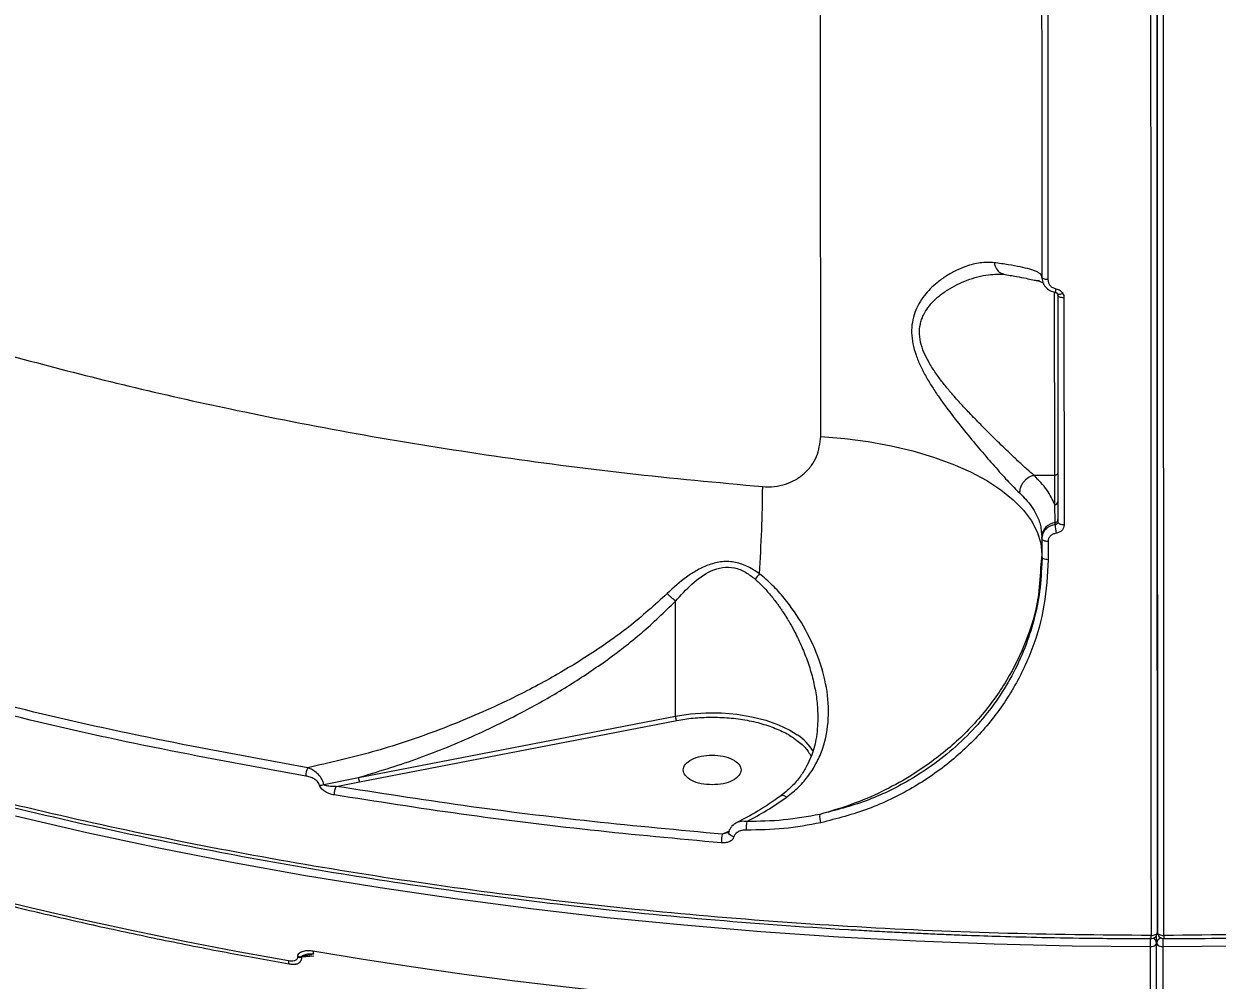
# Model space of a CAD drawing. Header units: millimetres. Extents: x -6332 to 8932, y -6739 to 7096.
# Drawn here: x -2023 to -1836.9, y -1270.2 to -1121 of the extents above; entities that cross this region are included whole.
import ezdxf

# ---------------------------------------------------------------- set-up
doc = ezdxf.new("R2010")
doc.units = ezdxf.units.MM
for name, color, linetype in [('DIKOM_ОБЪЕКТ', 7, 'Continuous'), ('DIKOM_РАЗМЕР_ЗОНА', 7, 'Continuous'), ('DIKOM_РАЗМЕР_ОБЪЕКТА', 7, 'Continuous')]:
    doc.layers.add(name, color=color, linetype=linetype)
doc.styles.add('style1', font='arial.ttf', dxfattribs={"width": 0.8})
doc.dimstyles.new('1-50', dxfattribs={"dimtxt": 300, "dimasz": 200, "dimexe": 100, "dimexo": 0, "dimgap": 100, "dimtad": 1, "dimtxsty": 'style1', "dimcen": 200, "dimclrd": 7, "dimclre": 7, "dimclrt": 7, "dimadec": 1, "dimazin": 2, "dimtfac": 1, "dimtmove": 0, "dimatfit": 2, "dimfxl": 0, "dimlwd": 25, "dimlwe": 18, "dimarcsym": 0})

# ---------------------------------------------------------------- blocks, each defined once
blk = doc.blocks.new('*D9')
at = {"layer": 'Defpoints', "color": 0, "transparency": 16777216}
for p in [(777.17, 5593.97), (-4228.73, -3389.78), (7301.72, -3389.78)]:
    blk.add_point(p, dxfattribs=at)
at = {"layer": 'DIKOM_РАЗМЕР_ОБЪЕКТА', "color": 7, "lineweight": 18, "transparency": 16777216}
for p, q in [((777.17, 5593.97), (7401.72, 5593.97)), ((-4228.73, -3389.78), (7401.72, -3389.78))]:
    blk.add_line(p, q, dxfattribs=at)
at = {"layer": 'DIKOM_РАЗМЕР_ОБЪЕКТА', "color": 7, "lineweight": 25, "transparency": 16777216}
blk.add_line((7301.72, 5393.97), (7301.72, -3189.78), dxfattribs=at)
at = {"layer": 'DIKOM_РАЗМЕР_ОБЪЕКТА', "color": 7, "transparency": 16777216}
for points in [[(7268.39, 5393.97), (7335.06, 5393.97), (7301.72, 5593.97)], [(7268.39, -3189.78), (7335.06, -3189.78), (7301.72, -3389.78)]]:
    blk.add_solid(points, dxfattribs=at)
at = {"layer": 'DIKOM_РАЗМЕР_ОБЪЕКТА', "color": 7, "transparency": 16777216, "insert": (7048.55, 1153.71), "char_height": 300, "attachment_point": 5, "rotation": 90, "style": 'style1'}
blk.add_mtext('9000', dxfattribs=at)
blk = doc.blocks.new('*D10')
at = {"layer": 'Defpoints', "color": 0, "transparency": 16777216}
for p in [(4034.78, 3636.59), (-4490.85, -1960.46), (4034.78, -5533.39)]:
    blk.add_point(p, dxfattribs=at)
at = {"layer": 'DIKOM_РАЗМЕР_ОБЪЕКТА', "color": 7, "lineweight": 18, "transparency": 16777216}
for p, q in [((4034.78, 3636.59), (4034.78, -5633.39)), ((-4490.85, -1960.46), (-4490.85, -5633.39))]:
    blk.add_line(p, q, dxfattribs=at)
at = {"layer": 'DIKOM_РАЗМЕР_ОБЪЕКТА', "color": 7, "lineweight": 25, "transparency": 16777216}
blk.add_line((-4290.85, -5533.39), (3834.78, -5533.39), dxfattribs=at)
at = {"layer": 'DIKOM_РАЗМЕР_ОБЪЕКТА', "color": 7, "transparency": 16777216}
for points in [[(-4290.85, -5500.05), (-4290.85, -5566.72), (-4490.85, -5533.39)], [(3834.78, -5500.05), (3834.78, -5566.72), (4034.78, -5533.39)]]:
    blk.add_solid(points, dxfattribs=at)
at = {"layer": 'DIKOM_РАЗМЕР_ОБЪЕКТА', "color": 7, "transparency": 16777216, "insert": (308.03, -5280.21), "char_height": 300, "attachment_point": 5, "style": 'style1'}
blk.add_mtext('8500', dxfattribs=at)
blk = doc.blocks.new('*D11')
at = {"layer": 'Defpoints', "color": 0, "transparency": 16777216}
for p in [(1114.35, 7096.35), (-4349.59, -4627.34), (8831.76, -4627.34)]:
    blk.add_point(p, dxfattribs=at)
at = {"layer": 'DIKOM_РАЗМЕР_ЗОНА', "color": 7, "lineweight": 18, "transparency": 16777216}
for p, q in [((1114.35, 7096.35), (8931.76, 7096.35)), ((-4349.59, -4627.34), (8931.76, -4627.34))]:
    blk.add_line(p, q, dxfattribs=at)
at = {"layer": 'DIKOM_РАЗМЕР_ЗОНА', "color": 7, "lineweight": 25, "transparency": 16777216}
blk.add_line((8831.76, 6896.35), (8831.76, -4427.34), dxfattribs=at)
at = {"layer": 'DIKOM_РАЗМЕР_ЗОНА', "color": 7, "transparency": 16777216}
for points in [[(8798.42, 6896.35), (8865.09, 6896.35), (8831.76, 7096.35)], [(8798.42, -4427.34), (8865.09, -4427.34), (8831.76, -4627.34)]]:
    blk.add_solid(points, dxfattribs=at)
at = {"layer": 'DIKOM_РАЗМЕР_ЗОНА', "color": 7, "transparency": 16777216, "insert": (8578.59, 1308.2), "char_height": 300, "attachment_point": 5, "rotation": 90, "style": 'style1'}
blk.add_mtext('11750', dxfattribs=at)
blk = doc.blocks.new('*D12')
at = {"layer": 'Defpoints', "color": 0, "transparency": 16777216}
for p in [(6134.38, 3354.85), (-6332, -2644.93), (6134.38, -6639)]:
    blk.add_point(p, dxfattribs=at)
at = {"layer": 'DIKOM_РАЗМЕР_ЗОНА', "color": 7, "lineweight": 18, "transparency": 16777216}
for p, q in [((6134.38, 3354.85), (6134.38, -6739)), ((-6332, -2644.93), (-6332, -6739))]:
    blk.add_line(p, q, dxfattribs=at)
at = {"layer": 'DIKOM_РАЗМЕР_ЗОНА', "color": 7, "lineweight": 25, "transparency": 16777216}
blk.add_line((-6132, -6639), (5934.38, -6639), dxfattribs=at)
at = {"layer": 'DIKOM_РАЗМЕР_ЗОНА', "color": 7, "transparency": 16777216}
for points in [[(-6132, -6605.67), (-6132, -6672.33), (-6332, -6639)], [(5934.38, -6605.67), (5934.38, -6672.33), (6134.38, -6639)]]:
    blk.add_solid(points, dxfattribs=at)
at = {"layer": 'DIKOM_РАЗМЕР_ЗОНА', "color": 7, "transparency": 16777216, "insert": (-98.81, -6385.83), "char_height": 300, "attachment_point": 5, "style": 'style1'}
blk.add_mtext('12500', dxfattribs=at)

msp = doc.modelspace()

# ---------------------------------------------------------------- linework, layer by layer
at = {"layer": 'DIKOM_ОБЪЕКТ', "color": 7, "linetype": 'Continuous', "lineweight": 15}
for p, q in [((-1861.803, -1163.111), (-1861.744, -1163.321)), ((-1861.744, -1163.321), (-1861.728, -1198.731)), ((-1860.778, -1163.753), (-1860.762, -1199.192)), ((-1865.425, -1191.46), (-1865.431, -1191.461)), ((-1862.229, -1191.459), (-1865.425, -1191.46)), ((-1862.228, -1196.03), (-1862.229, -1191.459)), ((-1862.144, -1198.804), (-1862.228, -1196.03)), ((-1862.144, -1199.131), (-1862.144, -1198.804)), ((-1861.711, -1198.813), (-1861.735, -1198.806)), ((-1864.338, -1200.153), (-1864.226, -1201.039)), ((-1864.283, -1200.149), (-1864.185, -1200.627)), ((-1864.163, -1200.93), (-1864.226, -1201.318)), ((-1864.226, -1201.318), (-1864.226, -1201.039)), ((-1864.226, -1201.318), (-1864.225, -1204.15)), ((-1863.267, -1201.781), (-1863.266, -1204.616)), ((-1864.225, -1203.81), (-1864.421, -1205.932)), ((-1864.158, -1204.318), (-1864.264, -1205.908)), ((-1921.376, -1229.02), (-1921.384, -1211.068)), ((-1970.847, -1238.606), (-1921.376, -1229.02)), ((-1970.671, -1239.276), (-1921.2, -1229.69)), ((-1921.376, -1229.02), (-1921.37, -1229.135)), ((-1899.198, -1229.358), (-1899.195, -1229.534)), ((-1976.25, -1239.698), (-1970.847, -1238.606)), ((-1974.33, -1239.977), (-1970.671, -1239.276)), ((-1846.199, -1262.736), (-1846.203, -1240.589)), ((-1912.982, -1246.968), (-1914.08, -1247.439)), ((-1846.33, -1264.454), (-1846.33, -1263.232)), ((-1847.333, -1264.969), (-1847.333, -1679.838)), ((-1846.33, -1679.323), (-1846.33, -1264.454)), ((-1845.328, -1679.838), (-1845.328, -1264.969)), ((-1980.311, -1266.63), (-1980.311, -1266.525)), ((-1978.113, -1266.254), (-1979.672, -1266.525)), ((-1977.83, -1266.482), (-1979.672, -1266.63)), ((-1979.672, -1266.63), (-1979.672, -1266.525)), ((-1978.748, -1266.129), (-1977.822, -1266.134))]:
    msp.add_line(p, q, dxfattribs=at)
at = {"layer": 'DIKOM_ОБЪЕКТ', "color": 7, "linetype": 'Continuous', "lineweight": 15, "flags": 128}
for points in [[(-1898.731, -1185.362), (-1898.739, -1166.822), (-1898.748, -1148.116), (-1898.756, -1129.248), (-1898.765, -1110.224), (-1898.773, -1091.05), (-1898.781, -1071.733), (-1898.79, -1052.279), (-1898.798, -1032.695), (-1898.807, -1012.984), (-1898.815, -993.155), (-1898.824, -973.215), (-1898.833, -953.169), (-1898.841, -933.022), (-1898.85, -912.784)], [(-1863.285, -1160.91), (-1863.474, -1160.898), (-1863.655, -1160.872), (-1863.821, -1160.831), (-1863.966, -1160.778), (-1864.085, -1160.713), (-1864.172, -1160.641), (-1864.227, -1160.562), (-1864.245, -1160.48)], [(-1862.229, -1191.459), (-1862.229, -1190.263), (-1862.229, -1188.768), (-1862.23, -1187.01), (-1862.23, -1185.023), (-1862.231, -1182.853), (-1862.232, -1180.546), (-1862.233, -1178.151), (-1862.234, -1175.722), (-1862.235, -1173.31), (-1862.236, -1170.968), (-1862.237, -1168.748), (-1862.238, -1166.696), (-1862.239, -1164.857), (-1862.239, -1163.272), (-1862.24, -1162.842)], [(-1862.032, -1162.332), (-1862.056, -1162.462), (-1862.079, -1162.579), (-1862.1, -1162.682), (-1862.119, -1162.765), (-1862.134, -1162.827), (-1862.147, -1162.868), (-1862.156, -1162.886), (-1862.16, -1162.881)], [(-1860.959, -1163.07), (-1861.111, -1163.132), (-1861.257, -1163.178), (-1861.394, -1163.21), (-1861.517, -1163.224), (-1861.622, -1163.221), (-1861.706, -1163.2), (-1861.767, -1163.163), (-1861.803, -1163.111)], [(-1860.778, -1163.753), (-1860.968, -1163.742), (-1861.15, -1163.715), (-1861.317, -1163.674), (-1861.463, -1163.621), (-1861.582, -1163.556), (-1861.671, -1163.483), (-1861.725, -1163.403), (-1861.744, -1163.321)], [(-1898.731, -1185.362), (-1894.977, -1185.689), (-1891.307, -1186.181), (-1887.755, -1186.834), (-1884.353, -1187.643), (-1881.133, -1188.599), (-1878.123, -1189.693), (-1875.351, -1190.917), (-1872.842, -1192.258), (-1870.62, -1193.705), (-1868.704, -1195.244), (-1867.111, -1196.861), (-1865.858, -1198.542), (-1864.954, -1200.271), (-1864.408, -1202.032), (-1864.225, -1203.81)], [(-1860.762, -1199.192), (-1860.952, -1199.181), (-1861.134, -1199.153), (-1861.301, -1199.109), (-1861.447, -1199.052), (-1861.566, -1198.983), (-1861.655, -1198.904), (-1861.709, -1198.819), (-1861.728, -1198.731)], [(-1863.267, -1201.781), (-1863.456, -1201.769), (-1863.637, -1201.74), (-1863.803, -1201.696), (-1863.948, -1201.639), (-1864.066, -1201.57), (-1864.154, -1201.491), (-1864.208, -1201.406), (-1864.226, -1201.318)], [(-1863.266, -1204.616), (-1863.455, -1204.603), (-1863.636, -1204.575), (-1863.802, -1204.531), (-1863.946, -1204.473), (-1864.065, -1204.403), (-1864.153, -1204.325), (-1864.207, -1204.239), (-1864.225, -1204.15)], [(-1921.376, -1229.02), (-1919.04, -1228.674), (-1916.631, -1228.508), (-1914.201, -1228.526), (-1911.803, -1228.728), (-1909.489, -1229.109), (-1907.309, -1229.661), (-1905.31, -1230.372), (-1903.536, -1231.227), (-1902.383, -1231.946)], [(-2024.36, -1244.575), (-2013.246, -1247.153), (-2001.992, -1249.564), (-1990.606, -1251.806), (-1979.099, -1253.877), (-1967.481, -1255.774), (-1955.76, -1257.499), (-1943.947, -1259.046), (-1932.052, -1260.416), (-1920.085, -1261.608), (-1908.055, -1262.621), (-1895.974, -1263.453), (-1883.851, -1264.105), (-1871.696, -1264.575), (-1859.52, -1264.863), (-1847.333, -1264.969)], [(-1912.275, -1247.839), (-1912.541, -1247.75), (-1912.773, -1247.628), (-1912.952, -1247.484), (-1913.064, -1247.328), (-1913.099, -1247.172), (-1913.089, -1247.106)], [(-2044.963, -1253.015), (-2037.325, -1255.075), (-2029.605, -1257.053), (-2021.809, -1258.95), (-2013.939, -1260.764), (-2005.998, -1262.495), (-1997.989, -1264.141), (-1989.917, -1265.701), (-1981.785, -1267.177)], [(-1847.201, -1263.251), (-1847.005, -1263.241), (-1846.817, -1263.212), (-1846.644, -1263.164), (-1846.492, -1263.101), (-1846.368, -1263.022), (-1846.275, -1262.934), (-1846.218, -1262.836), (-1846.199, -1262.736)], [(-1846.199, -1262.736), (-1846.179, -1262.836), (-1846.122, -1262.934), (-1846.029, -1263.022), (-1845.905, -1263.101), (-1845.753, -1263.164), (-1845.579, -1263.211), (-1845.391, -1263.241), (-1845.196, -1263.25)], [(-1977.944, -1265.646), (-1970.133, -1266.931), (-1962.275, -1268.135), (-1954.373, -1269.261), (-1946.43, -1270.308), (-1938.448, -1271.275), (-1930.432, -1272.16), (-1922.383, -1272.965), (-1914.305, -1273.689)], [(-1977.944, -1265.646), (-1977.938, -1265.804), (-1977.92, -1265.937), (-1977.891, -1266.04), (-1977.852, -1266.108), (-1977.805, -1266.142), (-1977.792, -1266.144)], [(-1845.328, -1264.969), (-1833.14, -1264.863)], [(-1981.785, -1267.177), (-1981.779, -1267.328), (-1981.762, -1267.457), (-1981.735, -1267.559), (-1981.698, -1267.631), (-1981.653, -1267.669), (-1981.632, -1267.674)]]:
    msp.add_lwpolyline(points, dxfattribs=at)
at = {"layer": 'DIKOM_ОБЪЕКТ', "color": 7, "linetype": 'Continuous', "lineweight": 15}
for centre, radius, start, end in [((-2153.359, -1190.715), 245.593, 356.24447, 359.41872), ((-1862.205, -1195.552), 0.478, 267.30955, 357.19427), ((-1861.884, -1201.134), 2.344, 96.37183, 177.69202), ((-1862.197, -1198.337), 0.47, 276.49223, 357.58618), ((-1855.981, -1199.227), 6.164, 179.10537, 191.80332), ((-1870.695, -1235.932), 47.564, 142.23303, 143.52969), ((-1907.033, -1238.979), 8.431, 31.77015, 56.53051), ((-1976.113, -1238.363), 2.946, 153.82008, 180.24315), ((-1976.947, -1237.622), 2.19, 271.12546, 288.56032), ((-1969.537, -1238.62), 1.31, 179.41176, 210.05829), ((-1971.665, -1241.289), 2.97, 153.78849, 180.48731), ((-1895.939, -1244.613), 2.964, 174.95448, 200.79861), ((-1905.763, -1246.378), 4.597, 168.52572, 185.24949), ((-1908.794, -1248.757), 5.448, 166.00734, 180.39814), ((-1435.941, -1264.997), 411.391, 179.80489, 179.99602), ((-1847.199, -1262.737), 1, 269.91295, 0.02341), ((-1847.192, -1264.492), 0.862, 2.55692, 69.18722), ((-1845.428, -1264.517), 0.904, 103.03496, 175.98029), ((-1845.199, -1262.736), 1, 180.02341, 270.02682), ((-2341.303, -1265.11), 495.975, 0.01629, 0.15973), ((-1847.318, -1263.201), 1.768, 269.5375, 286.02558), ((-1846.9, -1264.319), 0.585, 276.82851, 346.68231), ((-1845.761, -1264.319), 0.585, 193.31769, 263.17149), ((-1845.342, -1263.201), 1.768, 253.97442, 270.4625), ((-1979.991, -1264.69), 1.863, 260.13085, 279.86915), ((-1979.991, -1264.744), 1.913, 260.39224, 279.60776)]:
    msp.add_arc(centre, radius, start, end, dxfattribs=at)
for points, knots in [([(-1847.456, -661.913), (-1847.454, -667.429), (-1847.447, -685.127), (-1847.435, -714.978), (-1847.421, -751.426), (-1847.406, -787.772), (-1847.391, -823.769), (-1847.376, -859.387), (-1847.362, -894.598), (-1847.347, -929.586), (-1847.332, -964.53), (-1847.317, -999.394), (-1847.303, -1034.139), (-1847.288, -1068.526), (-1847.273, -1102.523), (-1847.258, -1135.899), (-1847.244, -1168.634), (-1847.229, -1200.698), (-1847.215, -1232.308), (-1847.206, -1252.937), (-1847.201, -1263.251)], [0, 0, 0, 0, 0.0261559, 0.0839266, 0.1416971, 0.1994672, 0.2572365, 0.313976, 0.370715, 0.427454, 0.4841921, 0.5419626, 0.5997331, 0.6575037, 0.7152744, 0.7730444, 0.8297835, 0.8865225, 0.9432608, 1, 1, 1, 1]), ([(-1846.454, -661.913), (-1846.452, -667.321), (-1846.445, -684.804), (-1846.433, -714.399), (-1846.418, -750.673), (-1846.404, -786.961), (-1846.389, -822.972), (-1846.374, -858.668), (-1846.36, -894.006), (-1846.345, -929.148), (-1846.33, -964.263), (-1846.315, -999.297), (-1846.3, -1034.188), (-1846.285, -1068.698), (-1846.27, -1102.724), (-1846.256, -1136.216), (-1846.241, -1168.449), (-1846.226, -1201.954), (-1846.215, -1227.366), (-1846.19, -1280.605), (-1846.215, -1226.633), (-1846.227, -1200.853), (-1846.242, -1166.683), (-1846.257, -1134.036), (-1846.271, -1100.509), (-1846.286, -1066.858), (-1846.301, -1032.947), (-1846.315, -998.669), (-1846.33, -963.843), (-1846.345, -928.513), (-1846.36, -892.726), (-1846.375, -856.737), (-1846.39, -820.604), (-1846.405, -784.586), (-1846.419, -748.729), (-1846.433, -713.103), (-1846.445, -684.157), (-1846.452, -667.106), (-1846.454, -661.913)], [0, 0, 0, 0, 0.0128348, 0.0414885, 0.0702981, 0.0991462, 0.1280745, 0.1565373, 0.1850257, 0.2135555, 0.2420893, 0.2711408, 0.3001897, 0.329193, 0.3581739, 0.3870917, 0.4154249, 0.443713, 0.4718551, 0.5, 0.5286566, 0.5573104, 0.5861204, 0.6149686, 0.6438958, 0.6723589, 0.7008478, 0.7293772, 0.7579106, 0.7869624, 0.8160116, 0.8450152, 0.8739951, 0.9029142, 0.9312468, 0.9595354, 0.9876767, 1, 1, 1, 1]), ([(-1845.196, -1263.25), (-1845.201, -1252.747), (-1845.21, -1231.742), (-1845.225, -1199.542), (-1845.24, -1166.874), (-1845.254, -1133.714), (-1845.269, -1100.308), (-1845.284, -1066.691), (-1845.298, -1032.902), (-1845.313, -998.768), (-1845.328, -964.11), (-1845.343, -928.952), (-1845.358, -893.322), (-1845.373, -857.461), (-1845.387, -821.402), (-1845.402, -785.395), (-1845.417, -749.474), (-1845.431, -713.674), (-1845.443, -684.474), (-1845.449, -667.211), (-1845.452, -661.913)], [0, 0, 0, 0, 0.0577706, 0.1155409, 0.1733109, 0.231082, 0.2888526, 0.345591, 0.4023295, 0.4590685, 0.5158087, 0.5735788, 0.6313483, 0.68912, 0.74689, 0.8046606, 0.8613991, 0.9181374, 0.9748769, 1, 1, 1, 1]), ([(-2228.25, -997.041), (-2228.255, -997.217), (-2228.343, -999.873), (-2228.019, -1005.031), (-2227.244, -1012.383), (-2225.908, -1019.647), (-2224.1, -1026.817), (-2221.768, -1034.015), (-2218.903, -1041.23), (-2215.493, -1048.451), (-2211.779, -1055.207), (-2207.868, -1061.501), (-2203.852, -1067.333), (-2199.45, -1073.148), (-2194.655, -1078.937), (-2189.463, -1084.692), (-2183.87, -1090.405), (-2176.648, -1097.223), (-2167.467, -1105.079), (-2155.936, -1113.851), (-2143.339, -1122.404), (-2131.662, -1129.492), (-2121.341, -1135.23), (-2112.717, -1139.729), (-2103.751, -1144.113), (-2094.446, -1148.376), (-2084.807, -1152.508), (-2074.837, -1156.504), (-2063.462, -1160.758), (-2050.579, -1165.193), (-2036.091, -1169.716), (-2021.118, -1173.931), (-2005.681, -1177.824), (-1988.658, -1181.633), (-1969.998, -1185.243), (-1949.668, -1188.511), (-1928.918, -1191.242), (-1914.838, -1192.551), (-1907.779, -1193.207)], [0, 0, 0, 0, 0.0018874, 0.0283545, 0.0550204, 0.0805288, 0.1062894, 0.1323018, 0.1585663, 0.1850827, 0.2118505, 0.2337706, 0.255885, 0.2781956, 0.3007022, 0.3234049, 0.3463024, 0.3693955, 0.4068342, 0.4447953, 0.4832804, 0.5222892, 0.5448166, 0.5675153, 0.5903848, 0.6134256, 0.6366377, 0.6600213, 0.6835758, 0.7147219, 0.7461016, 0.7777155, 0.8095634, 0.8416451, 0.880914, 0.9203961, 0.9600911, 1, 1, 1, 1]), ([(-1847.201, -1263.251), (-1855.139, -1263.177), (-1870.951, -1263.03), (-1894.493, -1261.941), (-1917.689, -1260.238), (-1940.474, -1257.88), (-1962.782, -1254.908), (-1984.556, -1251.345), (-2005.741, -1247.213), (-2026.285, -1242.543), (-2046.144, -1237.361), (-2065.275, -1231.698), (-2083.64, -1225.579), (-2101.207, -1219.04), (-2117.946, -1212.105), (-2133.833, -1204.809), (-2148.845, -1197.177), (-2162.967, -1189.245), (-2176.184, -1181.038), (-2188.486, -1172.587), (-2199.867, -1163.92), (-2208.491, -1156.621), (-2214.81, -1150.822), (-2219.175, -1146.6), (-2223.336, -1142.352), (-2227.295, -1138.08), (-2231.051, -1133.786), (-2234.608, -1129.475), (-2238.887, -1123.958), (-2243.663, -1117.213), (-2248.647, -1109.218), (-2253.501, -1100.254), (-2257.954, -1090.323), (-2261.695, -1079.441), (-2264.347, -1068.627), (-2265.829, -1057.911), (-2266.367, -1050.734), (-2266.239, -1047.131), (-2266.237, -1047.059)], [0, 0, 0, 0, 0.036149, 0.0720028, 0.1075613, 0.1428246, 0.1777926, 0.2124651, 0.2468427, 0.2809249, 0.3147118, 0.3482031, 0.3813996, 0.4143006, 0.4469064, 0.4792167, 0.5112319, 0.5429515, 0.5743759, 0.6055053, 0.6363397, 0.6668777, 0.6810507, 0.6951511, 0.7091783, 0.7231328, 0.7370152, 0.7508239, 0.7645605, 0.7895543, 0.8143038, 0.8388089, 0.8718297, 0.9043955, 0.9365078, 0.9681649, 0.9993681, 1, 1, 1, 1]), ([(-2266.244, -1047.128), (-2266.228, -1048.349), (-2266.198, -1050.612), (-2266.011, -1053.692), (-2265.818, -1056.261), (-2265.615, -1058.516), (-2265.377, -1060.665), (-2265.104, -1062.771), (-2264.333, -1067.958), (-2262.688, -1075.808), (-2259.464, -1086.284), (-2255.194, -1096.903), (-2249.554, -1108.016), (-2242.341, -1119.555), (-2234.552, -1129.973), (-2226.533, -1139.305), (-2218.565, -1147.598), (-2209.914, -1155.712), (-2200.534, -1163.681), (-2191.197, -1170.891), (-2182.335, -1177.193), (-2173.783, -1182.88), (-2164.889, -1188.408), (-2155.348, -1193.937), (-2143.62, -1200.288), (-2129.239, -1207.424), (-2111.906, -1215.127), (-2093.787, -1222.332), (-2074.948, -1229.012), (-2055.432, -1235.151), (-2035.298, -1240.735), (-2015.452, -1245.54), (-1996.034, -1249.629), (-1977.158, -1253.073), (-1957.996, -1256.048), (-1937.812, -1258.649), (-1916.611, -1260.799), (-1900.734, -1261.959), (-1891.168, -1262.507), (-1888.001, -1262.675), (-1884.944, -1262.825), (-1882.008, -1262.958), (-1878.995, -1263.085), (-1875.253, -1263.228), (-1870.285, -1263.392), (-1863.794, -1263.558), (-1855.947, -1263.696), (-1850.263, -1263.719), (-1847.2, -1263.731)], [0, 0, 0, 0, 0.0102454, 0.0189785, 0.0262022, 0.0326466, 0.0389725, 0.0451797, 0.051293, 0.0848602, 0.1148627, 0.1448921, 0.1805688, 0.2162418, 0.2519125, 0.279153, 0.3063931, 0.3336767, 0.3609595, 0.3887698, 0.4102977, 0.4297631, 0.4523908, 0.4737928, 0.4951908, 0.5299308, 0.5647421, 0.5994838, 0.6342149, 0.6689462, 0.7036766, 0.7384089, 0.7688583, 0.7992776, 0.8296669, 0.8600555, 0.89409, 0.9281235, 0.9331114, 0.9379674, 0.9426342, 0.9471116, 0.9514011, 0.956412, 0.9642177, 0.9740912, 0.9860365, 1, 1, 1, 1]), ([(-1845.197, -1263.731), (-1842.719, -1263.72), (-1838.112, -1263.7), (-1831.731, -1263.604), (-1826.412, -1263.488), (-1822.076, -1263.367), (-1818.37, -1263.247), (-1814.919, -1263.121), (-1809.351, -1262.892), (-1801.66, -1262.513), (-1789.319, -1261.754), (-1774.464, -1260.586), (-1756.398, -1258.763), (-1737.729, -1256.426), (-1718.524, -1253.52), (-1699.594, -1250.139), (-1680.113, -1246.116), (-1660.189, -1241.381), (-1639.968, -1235.865), (-1620.357, -1229.792), (-1601.415, -1223.178), (-1583.185, -1216.036), (-1565.734, -1208.391), (-1549.116, -1200.267), (-1533.276, -1191.635), (-1518.683, -1182.746), (-1504.849, -1173.347), (-1492.096, -1163.639), (-1480.167, -1153.374), (-1469.479, -1142.922), (-1460.312, -1132.637), (-1452.529, -1122.582), (-1445.994, -1112.812), (-1440.368, -1102.889), (-1435.471, -1092.428), (-1431.457, -1081.441), (-1429.04, -1072.103), (-1427.72, -1064.942), (-1427.17, -1060.899), (-1426.857, -1058.136), (-1426.757, -1056.995), (-1426.722, -1056.603)], [0, 0, 0, 0, 0.0116195, 0.0216066, 0.0299329, 0.036585, 0.0419699, 0.0473478, 0.0528105, 0.0681635, 0.0835731, 0.1110886, 0.1386044, 0.1698723, 0.2011395, 0.2324249, 0.2637672, 0.2995065, 0.3352412, 0.3709769, 0.4067129, 0.4424538, 0.4782715, 0.514022, 0.5497608, 0.5862742, 0.6198443, 0.6569869, 0.6927998, 0.7285698, 0.7643179, 0.7955999, 0.8268832, 0.8581668, 0.8894735, 0.9245864, 0.9596304, 0.9750065, 0.9898539, 0.99652, 1, 1, 1, 1]), ([(-1426.695, -1056.306), (-1426.878, -1058.297), (-1427.298, -1062.856), (-1428.586, -1069.991), (-1430.464, -1077.725), (-1432.926, -1085.497), (-1435.964, -1093.295), (-1440.088, -1102.165), (-1445.62, -1112.081), (-1452.937, -1122.984), (-1461.491, -1133.813), (-1471.303, -1144.527), (-1479.918, -1152.731), (-1486.584, -1158.55), (-1490.806, -1162.08), (-1495.175, -1165.58), (-1499.692, -1169.05), (-1504.356, -1172.487), (-1509.166, -1175.891), (-1517.04, -1181.238), (-1528.416, -1188.403), (-1543.422, -1196.868), (-1558.922, -1204.742), (-1574.799, -1212.034), (-1591.527, -1218.964), (-1609.079, -1225.5), (-1627.427, -1231.616), (-1646.537, -1237.28), (-1666.372, -1242.463), (-1686.891, -1247.136), (-1708.047, -1251.271), (-1729.791, -1254.843), (-1752.067, -1257.823), (-1774.817, -1260.191), (-1797.978, -1261.908), (-1821.483, -1263.012), (-1837.27, -1263.171), (-1845.196, -1263.25)], [0, 0, 0, 0, 0.0181344, 0.0415319, 0.0651684, 0.0890445, 0.1131597, 0.1375138, 0.1720101, 0.2069752, 0.2424096, 0.2783127, 0.3146844, 0.3272049, 0.3397742, 0.3523914, 0.3650571, 0.3777714, 0.3905348, 0.4033458, 0.438823, 0.4746659, 0.5075693, 0.5407756, 0.5742843, 0.6080955, 0.6422099, 0.6766268, 0.7113463, 0.7463687, 0.7816935, 0.8173212, 0.8532515, 0.8894846, 0.9260203, 0.9628588, 1, 1, 1, 1]), ([(-1864.289, -1059.1), (-1864.284, -1070.536), (-1864.274, -1093.402), (-1864.26, -1127.217), (-1864.25, -1149.391), (-1864.245, -1160.48)], [0, 0, 0, 0, 0.3333883, 0.6666192, 1, 1, 1, 1]), ([(-1863.33, -1059.446), (-1863.325, -1070.89), (-1863.315, -1093.776), (-1863.3, -1127.618), (-1863.29, -1149.812), (-1863.285, -1160.91)], [0, 0, 0, 0, 0.3333317, 0.6666661, 1, 1, 1, 1]), ([(-1846.253, -1138.54), (-1846.253, -1138.581), (-1846.253, -1138.698), (-1846.253, -1138.272), (-1846.254, -1137.565), (-1846.254, -1136.481), (-1846.255, -1134.754), (-1846.256, -1132.132), (-1846.257, -1129.215), (-1846.258, -1126.905), (-1846.259, -1125.203), (-1846.259, -1123.7), (-1846.26, -1122.058), (-1846.26, -1121.414), (-1846.26, -1120.996)], [0, 0, 0, 0, 0.0369135, 0.1074283, 0.17944, 0.2514427, 0.3219611, 0.4529765, 0.583951, 0.6544712, 0.7264938, 0.7984921, 0.8690197, 1, 1, 1, 1]), ([(-1846.249, -1138.982), (-1846.248, -1142.638), (-1846.241, -1156.727), (-1846.23, -1180.735), (-1846.217, -1211.018), (-1846.208, -1230.732), (-1846.203, -1240.589)], [0, 0, 0, 0, 0.1049345, 0.4043144, 0.7021396, 1, 1, 1, 1]), ([(-1871.67, -1158.27), (-1872.388, -1158.242), (-1873.82, -1158.187), (-1875.853, -1158.719), (-1877.633, -1159.458), (-1879.14, -1160.304), (-1880.487, -1161.28), (-1881.629, -1162.32), (-1882.59, -1163.41), (-1883.413, -1164.624), (-1884.073, -1166.017), (-1884.484, -1167.542), (-1884.597, -1169.202), (-1884.393, -1170.935), (-1883.904, -1172.665), (-1883.186, -1174.397), (-1882.323, -1176.05), (-1881.335, -1177.687), (-1879.937, -1179.783), (-1878.06, -1182.311), (-1875.765, -1185.178), (-1873.504, -1187.875), (-1871.351, -1190.349), (-1869.354, -1192.563), (-1868.257, -1193.654), (-1867.709, -1194.199)], [0, 0, 0, 0, 0.062791, 0.1252358, 0.1667277, 0.2086553, 0.2499508, 0.282084, 0.3123924, 0.3448942, 0.3751492, 0.4070142, 0.4378234, 0.4685223, 0.5005854, 0.5308047, 0.563256, 0.5935662, 0.6256095, 0.6880619, 0.7502895, 0.8128123, 0.8748705, 0.9374717, 1, 1, 1, 1]), ([(-1864.245, -1160.406), (-1864.257, -1160.336), (-1864.286, -1160.178), (-1864.529, -1159.945), (-1864.94, -1159.708), (-1865.465, -1159.492), (-1866.296, -1159.227), (-1867.548, -1158.923), (-1869.389, -1158.583), (-1870.913, -1158.374), (-1871.67, -1158.27)], [0, 0, 0, 0, 0.0930045, 0.2094373, 0.3069236, 0.4104608, 0.5005865, 0.6719909, 0.8369096, 1, 1, 1, 1]), ([(-1871.67, -1158.27), (-1871.63, -1158.445), (-1871.55, -1158.792), (-1871.252, -1159.362), (-1870.788, -1159.862), (-1870.339, -1160.009), (-1870.147, -1160.072)], [0, 0, 0, 0, 0.1986458, 0.3924113, 0.7409387, 1, 1, 1, 1]), ([(-1865.431, -1191.461), (-1865.802, -1191.145), (-1866.547, -1190.511), (-1867.837, -1189.328), (-1869.096, -1188.142), (-1870.312, -1186.973), (-1871.408, -1185.903), (-1872.573, -1184.749), (-1873.939, -1183.375), (-1875.429, -1181.836), (-1877.007, -1180.144), (-1878.368, -1178.606), (-1879.604, -1177.106), (-1880.696, -1175.66), (-1881.67, -1174.182), (-1882.499, -1172.635), (-1883.099, -1171.053), (-1883.379, -1169.409), (-1883.271, -1168.098), (-1883.001, -1167.129), (-1882.638, -1166.246), (-1882.004, -1165.215), (-1881.183, -1164.279), (-1880.374, -1163.546), (-1879.659, -1162.986), (-1878.696, -1162.334), (-1877.428, -1161.627), (-1875.856, -1160.949), (-1874.213, -1160.44), (-1872.66, -1160.124), (-1871.684, -1160.075), (-1871.242, -1160.053)], [0, 0, 0, 0, 0.0431535, 0.0866147, 0.131036, 0.1624009, 0.1960891, 0.2266318, 0.2615336, 0.3103585, 0.3497519, 0.3920731, 0.4248349, 0.4574004, 0.4922592, 0.5229082, 0.5556402, 0.5887523, 0.6215784, 0.6376866, 0.6545385, 0.6853023, 0.7201846, 0.7415349, 0.7630943, 0.7855389, 0.826313, 0.8707529, 0.916109, 0.9620596, 1, 1, 1, 1]), ([(-1871.255, -1160.045), (-1871.024, -1160.04), (-1870.618, -1160.032), (-1870.262, -1160.076), (-1870.108, -1160.095)], [0, 0, 0, 0, 0.5683778, 1, 1, 1, 1]), ([(-1871.242, -1160.053), (-1871.188, -1160.047), (-1871.092, -1160.036), (-1871, -1160.044), (-1870.96, -1160.047)], [0, 0, 0, 0, 0.5608401, 1, 1, 1, 1]), ([(-1870.234, -1160.068), (-1869.528, -1160.182), (-1868.173, -1160.401), (-1866.679, -1160.705), (-1865.629, -1160.934), (-1864.9, -1161.096), (-1864.695, -1161.033), (-1864.585, -1160.999)], [0, 0, 0, 0, 0.2264654, 0.4348307, 0.6263452, 0.8001675, 1, 1, 1, 1]), ([(-1865.278, -1160.998), (-1865.132, -1161.032), (-1864.612, -1161.15), (-1864.284, -1161.276), (-1864.048, -1161.365)], [0, 0, 0, 0, 0.2826898, 1, 1, 1, 1]), ([(-1864.245, -1160.48), (-1864.215, -1160.762), (-1864.157, -1161.325), (-1863.694, -1162.076), (-1863.012, -1162.651), (-1862.439, -1162.806), (-1862.16, -1162.881)], [0, 0, 0, 0, 0.2500526, 0.5000437, 0.7568493, 1, 1, 1, 1]), ([(-1863.285, -1160.91), (-1863.268, -1161.073), (-1863.234, -1161.401), (-1862.964, -1161.84), (-1862.557, -1162.188), (-1862.207, -1162.284), (-1862.032, -1162.332)], [0, 0, 0, 0, 0.2501496, 0.5001459, 0.7499896, 1, 1, 1, 1]), ([(-1862.154, -1162.884), (-1862.11, -1162.895), (-1862.02, -1162.917), (-1861.908, -1162.985), (-1861.818, -1163.069), (-1861.782, -1163.134), (-1861.764, -1163.167)], [0, 0, 0, 0, 0.235637, 0.479304, 0.7338816, 1, 1, 1, 1]), ([(-1862.032, -1162.332), (-1861.919, -1162.357), (-1861.693, -1162.408), (-1861.395, -1162.578), (-1861.136, -1162.796), (-1861.018, -1162.978), (-1860.959, -1163.07)], [0, 0, 0, 0, 0.2486736, 0.4995499, 0.747881, 1, 1, 1, 1]), ([(-1860.959, -1163.07), (-1860.906, -1163.178), (-1860.801, -1163.397), (-1860.786, -1163.634), (-1860.778, -1163.753)], [0, 0, 0, 0, 0.4978918, 1, 1, 1, 1]), ([(-1846.237, -1172.194), (-1846.237, -1172.102), (-1846.237, -1171.917), (-1846.237, -1172.52), (-1846.236, -1173.686), (-1846.235, -1175.297), (-1846.235, -1177.095), (-1846.234, -1178.796), (-1846.233, -1180.199), (-1846.233, -1180.644), (-1846.233, -1180.867)], [0, 0, 0, 0, 0.1249998, 0.2500092, 0.3750176, 0.5000155, 0.6250122, 0.7499787, 0.8749944, 1, 1, 1, 1]), ([(-1846.233, -1180.867), (-1846.233, -1180.959), (-1846.233, -1181.143), (-1846.234, -1180.54), (-1846.235, -1179.375), (-1846.235, -1177.765), (-1846.236, -1175.966), (-1846.237, -1174.265), (-1846.237, -1172.861), (-1846.237, -1172.417), (-1846.237, -1172.194)], [0, 0, 0, 0, 0.1249967, 0.250008, 0.374974, 0.4999739, 0.6249725, 0.7500054, 0.8750231, 1, 1, 1, 1]), ([(-1907.779, -1193.207), (-1907.173, -1193.224), (-1905.958, -1193.26), (-1904.214, -1192.868), (-1902.625, -1192.172), (-1901.25, -1191.185), (-1900.15, -1189.954), (-1899.037, -1188.075), (-1898.853, -1186.447), (-1898.731, -1185.362)], [0, 0, 0, 0, 0.1248688, 0.2501529, 0.3747339, 0.5000797, 0.6249121, 0.7500802, 1, 1, 1, 1]), ([(-1861.729, -1191.005), (-1861.736, -1191.064), (-1861.751, -1191.183), (-1861.867, -1191.334), (-1862.032, -1191.438), (-1862.163, -1191.452), (-1862.229, -1191.459)], [0, 0, 0, 0, 0.2498637, 0.5004411, 0.7501756, 1, 1, 1, 1]), ([(-1865.431, -1191.461), (-1865.63, -1191.514), (-1866.105, -1191.641), (-1866.698, -1192.046), (-1867.164, -1192.551), (-1867.47, -1193.054), (-1867.678, -1193.622), (-1867.699, -1194.006), (-1867.709, -1194.199)], [0, 0, 0, 0, 0.1647392, 0.393832, 0.5322671, 0.6830509, 0.8410785, 1, 1, 1, 1]), ([(-1862.228, -1196.03), (-1862.578, -1195.249), (-1863.281, -1193.681), (-1864.708, -1192.203), (-1865.425, -1191.46)], [0, 0, 0, 0, 0.4974123, 1, 1, 1, 1]), ([(-1867.709, -1194.199), (-1867.378, -1194.525), (-1866.681, -1195.213), (-1865.799, -1196.333), (-1864.982, -1197.698), (-1864.442, -1198.988), (-1864.363, -1199.864), (-1864.338, -1200.153)], [0, 0, 0, 0, 0.1728824, 0.3641058, 0.5736846, 0.8589369, 1, 1, 1, 1]), ([(-1861.728, -1198.731), (-1861.732, -1198.773), (-1861.738, -1198.841), (-1861.784, -1198.931), (-1861.842, -1199.003), (-1861.919, -1199.06), (-1862.018, -1199.11), (-1862.096, -1199.123), (-1862.144, -1199.131)], [0, 0, 0, 0, 0.2088351, 0.343752, 0.4999094, 0.6555758, 0.7910614, 1, 1, 1, 1]), ([(-1862.144, -1199.131), (-1862.387, -1199.184), (-1862.782, -1199.272), (-1863.277, -1199.553), (-1863.657, -1199.871), (-1863.943, -1200.26), (-1864.127, -1200.62), (-1864.153, -1200.845), (-1864.163, -1200.93)], [0, 0, 0, 0, 0.2433929, 0.397044, 0.5718023, 0.7521807, 0.9076563, 1, 1, 1, 1]), ([(-1862.014, -1200.488), (-1862.185, -1200.527), (-1862.526, -1200.604), (-1862.933, -1200.91), (-1863.213, -1201.314), (-1863.249, -1201.625), (-1863.267, -1201.781)], [0, 0, 0, 0, 0.2498932, 0.499944, 0.7498212, 1, 1, 1, 1]), ([(-1860.762, -1199.192), (-1860.78, -1199.348), (-1860.816, -1199.66), (-1861.096, -1200.064), (-1861.503, -1200.371), (-1861.844, -1200.449), (-1862.014, -1200.488)], [0, 0, 0, 0, 0.2503133, 0.4999032, 0.7500307, 1, 1, 1, 1]), ([(-1864.225, -1204.15), (-1864.281, -1205.75), (-1864.391, -1208.905), (-1865.267, -1213.484), (-1866.636, -1217.933), (-1868.541, -1222.199), (-1870.952, -1226.227), (-1873.822, -1229.968), (-1877.132, -1233.392), (-1880.864, -1236.464), (-1885.616, -1239.555), (-1891.553, -1242.448), (-1896.447, -1243.718), (-1898.892, -1244.352)], [0, 0, 0, 0, 0.0861083, 0.169728, 0.2508765, 0.3366124, 0.4198803, 0.500685, 0.5854858, 0.6687271, 0.750433, 0.8753137, 1, 1, 1, 1]), ([(-1908.294, -1206.801), (-1908.868, -1206.415), (-1910.022, -1205.636), (-1912.018, -1204.941), (-1914.119, -1204.835), (-1916.13, -1205.319), (-1917.968, -1206.187), (-1920.213, -1207.634), (-1921.7, -1208.992), (-1922.686, -1209.891)], [0, 0, 0, 0, 0.1253221, 0.2522349, 0.3796472, 0.506409, 0.631279, 0.7555846, 1, 1, 1, 1]), ([(-1921.387, -1211.06), (-1920.558, -1210.151), (-1918.901, -1208.337), (-1916.421, -1206.508), (-1914.082, -1205.722), (-1912.186, -1205.772), (-1910.415, -1206.488), (-1909.434, -1207.269), (-1908.944, -1207.66)], [0, 0, 0, 0, 0.2502777, 0.4998613, 0.6251737, 0.7501433, 0.8752061, 1, 1, 1, 1]), ([(-1864.421, -1205.932), (-1864.515, -1207.509), (-1864.745, -1211.359), (-1866.545, -1217.287), (-1869.546, -1223.518), (-1873.671, -1229.218), (-1878.785, -1234.292), (-1884.092, -1238.111), (-1889.21, -1240.882), (-1893.874, -1242.89), (-1897.206, -1243.861), (-1898.892, -1244.352)], [0, 0, 0, 0, 0.0907754, 0.2215014, 0.3513075, 0.4802163, 0.6091808, 0.7400815, 0.8245839, 0.9112255, 1, 1, 1, 1]), ([(-1863.266, -1204.616), (-1863.387, -1206.992), (-1863.631, -1211.748), (-1865.602, -1218.623), (-1868.691, -1225.094), (-1872.931, -1230.97), (-1878.193, -1236.124), (-1884.346, -1240.373), (-1891.207, -1243.713), (-1896.208, -1245.014), (-1898.71, -1245.666)], [0, 0, 0, 0, 0.1253246, 0.2508297, 0.3753433, 0.5006057, 0.6251929, 0.7503202, 0.875061, 1, 1, 1, 1]), ([(-1908.944, -1207.66), (-1908.535, -1208.037), (-1907.704, -1208.803), (-1906.565, -1210.104), (-1905.73, -1211.178), (-1905.153, -1211.984), (-1904.802, -1212.495), (-1904.433, -1213.055), (-1904.008, -1213.727), (-1903.442, -1214.675), (-1902.615, -1216.181), (-1901.653, -1218.199), (-1900.717, -1220.595), (-1899.987, -1222.996), (-1899.475, -1225.435), (-1899.196, -1227.543), (-1899.197, -1228.858), (-1899.198, -1229.358)], [0, 0, 0, 0, 0.0666383, 0.1355429, 0.2071269, 0.2298584, 0.2546789, 0.2815843, 0.3105657, 0.3504411, 0.4146988, 0.5183193, 0.6219011, 0.7299091, 0.8292881, 0.9352248, 1, 1, 1, 1]), ([(-1904.038, -1241.65), (-1903.389, -1241.132), (-1902.097, -1240.105), (-1900.541, -1238.26), (-1899.289, -1236.243), (-1898.065, -1233.345), (-1897.346, -1229.435), (-1897.676, -1224.556), (-1899.04, -1219.677), (-1901.288, -1214.941), (-1903.818, -1211.26), (-1906.207, -1208.553), (-1907.595, -1207.388), (-1908.294, -1206.801)], [0, 0, 0, 0, 0.0630847, 0.1253642, 0.1878543, 0.250602, 0.3753113, 0.499238, 0.6238329, 0.7485488, 0.8739051, 0.9365295, 1, 1, 1, 1]), ([(-1922.686, -1209.891), (-1924.639, -1211.661), (-1928.533, -1215.191), (-1935.078, -1219.71), (-1941.912, -1223.768), (-1949.806, -1227.746), (-1958.743, -1231.464), (-1968.684, -1234.79), (-1975.396, -1236.305), (-1978.756, -1237.063)], [0, 0, 0, 0, 0.1246281, 0.2485498, 0.3731605, 0.4988943, 0.6657614, 0.8326481, 1, 1, 1, 1]), ([(-1921.387, -1211.06), (-1921.487, -1210.978), (-1921.688, -1210.813), (-1922.019, -1210.523), (-1922.357, -1210.213), (-1922.577, -1209.998), (-1922.686, -1209.891)], [0, 0, 0, 0, 0.2480617, 0.5001447, 0.7522273, 1, 1, 1, 1]), ([(-1970.847, -1238.606), (-1967.863, -1237.698), (-1961.894, -1235.881), (-1953.097, -1232.305), (-1945.215, -1228.465), (-1938.278, -1224.478), (-1932.283, -1220.488), (-1926.539, -1216.098), (-1923.108, -1212.751), (-1921.384, -1211.068)], [0, 0, 0, 0, 0.1666973, 0.3334587, 0.5002275, 0.6255418, 0.7499447, 0.8742953, 1, 1, 1, 1]), ([(-1921.384, -1211.068), (-1921.384, -1211.066), (-1921.384, -1211.063), (-1921.385, -1211.06), (-1921.386, -1211.06), (-1921.387, -1211.06)], [0, 0, 0, 0, 0.583829, 0.8143353, 1, 1, 1, 1]), ([(-1846.219, -1212.736), (-1846.219, -1212.604), (-1846.219, -1212.333), (-1846.219, -1212.371), (-1846.218, -1212.782), (-1846.218, -1213.607), (-1846.217, -1214.801), (-1846.216, -1216.28), (-1846.215, -1217.932), (-1846.215, -1219.685), (-1846.214, -1221.529), (-1846.213, -1223.468), (-1846.212, -1225.443), (-1846.212, -1227.331), (-1846.211, -1229.012), (-1846.211, -1230.38), (-1846.211, -1231.414), (-1846.21, -1231.814), (-1846.21, -1232.009)], [0, 0, 0, 0, 0.058258, 0.1200051, 0.1843221, 0.249997, 0.3156837, 0.3800019, 0.4417292, 0.4999924, 0.5582682, 0.6199945, 0.6843132, 0.7500031, 0.8156704, 0.8799948, 0.9417382, 1, 1, 1, 1]), ([(-1846.21, -1232.009), (-1846.21, -1232.141), (-1846.211, -1232.412), (-1846.211, -1232.374), (-1846.211, -1231.963), (-1846.212, -1231.138), (-1846.212, -1229.944), (-1846.213, -1228.465), (-1846.214, -1226.813), (-1846.215, -1225.06), (-1846.215, -1223.216), (-1846.216, -1221.277), (-1846.217, -1219.302), (-1846.218, -1217.414), (-1846.218, -1215.733), (-1846.219, -1214.365), (-1846.219, -1213.331), (-1846.219, -1212.931), (-1846.219, -1212.736)], [0, 0, 0, 0, 0.058258, 0.1200051, 0.184322, 0.2499986, 0.3156837, 0.3800019, 0.4417302, 0.4999926, 0.5582685, 0.6199947, 0.6843134, 0.7500033, 0.8156705, 0.8799949, 0.9417382, 1, 1, 1, 1]), ([(-1978.756, -1237.063), (-1986.219, -1235.711), (-2001.133, -1233.01), (-2022.942, -1228.178), (-2037.007, -1224.461), (-2044.044, -1222.601)], [0, 0, 0, 0, 0.3335126, 0.6664894, 1, 1, 1, 1]), ([(-1979.059, -1238.376), (-1986.594, -1237.01), (-2001.605, -1234.29), (-2023.459, -1229.442), (-2037.502, -1225.729), (-2044.495, -1223.88)], [0, 0, 0, 0, 0.3360047, 0.6693393, 1, 1, 1, 1]), ([(-1921.2, -1229.69), (-1921.219, -1229.659), (-1921.257, -1229.597), (-1921.309, -1229.456), (-1921.35, -1229.296), (-1921.363, -1229.189), (-1921.37, -1229.135)], [0, 0, 0, 0, 0.2501677, 0.4992884, 0.750287, 1, 1, 1, 1]), ([(-1921.2, -1229.69), (-1920.356, -1229.55), (-1918.63, -1229.263), (-1916.819, -1229.208), (-1915.892, -1229.18)], [0, 0, 0, 0, 0.4884617, 1, 1, 1, 1]), ([(-1915.892, -1229.18), (-1914.937, -1229.198), (-1913.009, -1229.235), (-1910.196, -1229.63), (-1907.556, -1230.257), (-1905.244, -1231.121), (-1903.611, -1231.927), (-1902.899, -1232.48), (-1902.698, -1232.636)], [0, 0, 0, 0, 0.1857851, 0.3746359, 0.5634907, 0.7492857, 0.9292064, 1, 1, 1, 1]), ([(-1899.17, -1229.368), (-1899.224, -1230.473), (-1899.326, -1232.54), (-1900.059, -1235.011), (-1900.935, -1236.915), (-1901.909, -1238.474), (-1903.277, -1240.129), (-1904.511, -1241.099), (-1905.171, -1241.618)], [0, 0, 0, 0, 0.233608, 0.4371895, 0.5480271, 0.6781853, 0.8279883, 1, 1, 1, 1]), ([(-1902.698, -1232.636), (-1902.392, -1232.852), (-1901.567, -1233.435), (-1900.726, -1234.35), (-1900.379, -1235.061), (-1900.247, -1235.331)], [0, 0, 0, 0, 0.267185, 0.7215709, 1, 1, 1, 1]), ([(-1915.666, -1239.737), (-1916.255, -1239.703), (-1917.433, -1239.634), (-1918.931, -1239.099), (-1919.932, -1238.333), (-1920.283, -1237.422), (-1919.932, -1236.511), (-1918.931, -1235.744), (-1917.434, -1235.207), (-1916.256, -1235.137), (-1915.667, -1235.103)], [0, 0, 0, 0, 0.125005, 0.2499976, 0.3749939, 0.4999993, 0.6249926, 0.7499948, 0.8750091, 1, 1, 1, 1]), ([(-1915.667, -1235.103), (-1915.078, -1235.137), (-1913.9, -1235.206), (-1912.402, -1235.741), (-1911.401, -1236.507), (-1911.049, -1237.418), (-1911.4, -1238.329), (-1912.401, -1239.096), (-1913.899, -1239.632), (-1915.077, -1239.702), (-1915.666, -1239.737)], [0, 0, 0, 0, 0.1249991, 0.2499986, 0.3749997, 0.5000069, 0.6250019, 0.7500059, 0.8750005, 1, 1, 1, 1]), ([(-1976.25, -1239.698), (-1976.291, -1239.528), (-1976.37, -1239.195), (-1976.699, -1238.578), (-1977.244, -1237.942), (-1977.99, -1237.382), (-1978.503, -1237.169), (-1978.756, -1237.063)], [0, 0, 0, 0, 0.143781, 0.2809811, 0.5337534, 0.7700902, 1, 1, 1, 1]), ([(-1976.904, -1239.812), (-1976.935, -1239.714), (-1977, -1239.511), (-1977.29, -1239.151), (-1977.765, -1238.802), (-1978.401, -1238.519), (-1978.839, -1238.423), (-1979.059, -1238.376)], [0, 0, 0, 0, 0.1199834, 0.2504605, 0.500247, 0.7497598, 1, 1, 1, 1]), ([(-1974.33, -1239.977), (-1974.713, -1239.985), (-1975.265, -1239.996), (-1975.872, -1239.898), (-1976.113, -1239.812), (-1976.209, -1239.751), (-1976.237, -1239.715), (-1976.25, -1239.698)], [0, 0, 0, 0, 0.5700107, 0.8209308, 0.923158, 0.9649445, 1, 1, 1, 1]), ([(-1974.635, -1241.314), (-1974.867, -1241.265), (-1975.328, -1241.167), (-1975.996, -1240.869), (-1976.496, -1240.504), (-1976.803, -1240.128), (-1976.871, -1239.914), (-1976.904, -1239.812)], [0, 0, 0, 0, 0.250208, 0.4995794, 0.749303, 0.8803958, 1, 1, 1, 1]), ([(-1914.242, -1248.795), (-1921.071, -1248.166), (-1934.7, -1246.912), (-1954.863, -1244.412), (-1968.054, -1242.345), (-1974.635, -1241.314)], [0, 0, 0, 0, 0.3347073, 0.6680414, 1, 1, 1, 1]), ([(-1914.08, -1247.439), (-1920.865, -1246.815), (-1934.434, -1245.566), (-1954.55, -1243.076), (-1967.737, -1241.01), (-1974.33, -1239.977)], [0, 0, 0, 0, 0.3333179, 0.6666785, 1, 1, 1, 1]), ([(-1904.944, -1241.455), (-1906.151, -1242.297), (-1908.421, -1243.882), (-1910.746, -1245.069), (-1911.836, -1245.625)], [0, 0, 0, 0, 0.5313252, 1, 1, 1, 1]), ([(-1910.268, -1245.463), (-1909.215, -1244.901), (-1907.113, -1243.778), (-1905.062, -1242.358), (-1904.038, -1241.65)], [0, 0, 0, 0, 0.5010649, 1, 1, 1, 1]), ([(-1904.038, -1241.65), (-1904.168, -1241.578), (-1904.427, -1241.437), (-1904.737, -1241.395), (-1904.925, -1241.423), (-1904.983, -1241.489), (-1904.99, -1241.497)], [0, 0, 0, 0, 0.3271193, 0.6506912, 0.9584331, 1, 1, 1, 1]), ([(-1898.892, -1244.352), (-1900.759, -1244.696), (-1904.492, -1245.383), (-1908.342, -1245.437), (-1910.268, -1245.463)], [0, 0, 0, 0, 0.4999942, 1, 1, 1, 1]), ([(-1913.081, -1247.107), (-1913.142, -1247.142), (-1913.456, -1247.317), (-1913.802, -1247.385), (-1914.08, -1247.439)], [0, 0, 0, 0, 0.194618, 1, 1, 1, 1]), ([(-1913.074, -1247.077), (-1913.074, -1247.077), (-1913.073, -1247.078), (-1913.089, -1247.1), (-1913.143, -1247.147), (-1913.222, -1247.185), (-1913.263, -1247.205)], [0, 0, 0, 0, 0.1241905, 0.290125, 0.629714, 1, 1, 1, 1]), ([(-1911.847, -1245.656), (-1912.105, -1245.813), (-1912.509, -1246.058), (-1912.917, -1246.587), (-1913.03, -1246.929), (-1913.09, -1247.107)], [0, 0, 0, 0, 0.4592368, 0.7184421, 1, 1, 1, 1]), ([(-1910.34, -1246.798), (-1910.55, -1246.808), (-1910.968, -1246.826), (-1911.549, -1247.014), (-1911.957, -1247.286), (-1912.191, -1247.58), (-1912.247, -1247.754), (-1912.275, -1247.839)], [0, 0, 0, 0, 0.2499759, 0.4996594, 0.7492853, 0.8779442, 1, 1, 1, 1]), ([(-1910.268, -1245.463), (-1910.537, -1245.444), (-1911.08, -1245.404), (-1911.622, -1245.503), (-1911.819, -1245.644), (-1911.822, -1245.646)], [0, 0, 0, 0, 0.4911395, 0.9919329, 1, 1, 1, 1]), ([(-1898.71, -1245.666), (-1900.619, -1246.016), (-1904.435, -1246.718), (-1908.372, -1246.772), (-1910.34, -1246.798)], [0, 0, 0, 0, 0.4999954, 1, 1, 1, 1]), ([(-1912.275, -1247.839), (-1912.303, -1247.924), (-1912.36, -1248.099), (-1912.599, -1248.389), (-1913.017, -1248.65), (-1913.611, -1248.809), (-1914.032, -1248.799), (-1914.242, -1248.795)], [0, 0, 0, 0, 0.1228015, 0.2514536, 0.5009292, 0.7504312, 1, 1, 1, 1]), ([(-2044.74, -1253.509), (-2043.312, -1253.909), (-2038.702, -1255.198), (-2030.771, -1257.241), (-2020.961, -1259.639), (-2011.032, -1261.9), (-2000.997, -1264.025), (-1991.203, -1265.96), (-1984.709, -1267.119), (-1981.631, -1267.669)], [0, 0, 0, 0, 0.0707341, 0.2283418, 0.3858986, 0.5434003, 0.7008323, 0.8581789, 1, 1, 1, 1]), ([(-1847.199, -1263.7), (-1847.199, -1263.719), (-1847.199, -1263.757), (-1847.2, -1263.68), (-1847.2, -1263.515), (-1847.201, -1263.339), (-1847.201, -1263.251)], [0, 0, 0, 0, 0.250002, 0.5000687, 0.7499796, 1, 1, 1, 1]), ([(-1845.196, -1263.25), (-1845.196, -1263.337), (-1845.196, -1263.512), (-1845.197, -1263.678), (-1845.197, -1263.71), (-1845.197, -1263.724)], [0, 0, 0, 0, 0.3503558, 0.700614, 1, 1, 1, 1]), ([(-1980.311, -1266.525), (-1980.307, -1266.47), (-1980.298, -1266.357), (-1980.215, -1266.154), (-1979.961, -1265.864), (-1979.421, -1265.64), (-1978.699, -1265.554), (-1978.196, -1265.615), (-1977.944, -1265.646)], [0, 0, 0, 0, 0.0619687, 0.1258233, 0.2511875, 0.5006304, 0.7503288, 1, 1, 1, 1]), ([(-1981.785, -1267.177), (-1981.628, -1267.197), (-1981.315, -1267.238), (-1980.933, -1267.196), (-1980.657, -1267.103), (-1980.476, -1266.993), (-1980.338, -1266.838), (-1980.319, -1266.698), (-1980.311, -1266.63)], [0, 0, 0, 0, 0.2485889, 0.4980226, 0.6299012, 0.7487903, 0.8790793, 1, 1, 1, 1]), ([(-1981.664, -1267.663), (-1981.486, -1267.692), (-1981.128, -1267.751), (-1980.786, -1267.722), (-1980.614, -1267.708)], [0, 0, 0, 0, 0.4955367, 1, 1, 1, 1]), ([(-1980.66, -1267.686), (-1980.564, -1267.682), (-1980.369, -1267.675), (-1980.117, -1267.541), (-1979.891, -1267.339), (-1979.718, -1267.037), (-1979.688, -1266.768), (-1979.672, -1266.63)], [0, 0, 0, 0, 0.1767312, 0.3625612, 0.5601472, 0.7740173, 1, 1, 1, 1]), ([(-1979.672, -1266.525), (-1979.671, -1266.514), (-1979.668, -1266.489), (-1979.635, -1266.438), (-1979.509, -1266.333), (-1979.191, -1266.218), (-1978.901, -1266.161), (-1978.725, -1266.126)], [0, 0, 0, 0, 0.0370946, 0.0776211, 0.1811691, 0.5037176, 1, 1, 1, 1])]:
    msp.add_open_spline(points, degree=3, knots=knots, dxfattribs=at)

# ---------------------------------------------------------------- dimensions: what is measured, and where the dimension line sits
at = {"layer": 'DIKOM_РАЗМЕР_ЗОНА'}
dim = msp.add_linear_dim(base=(8831.757, -4627.344), p1=(1114.346, 7096.351), p2=(-4349.589, -4627.344), angle=90, text='11750', dimstyle='1-50', dxfattribs=at)
dim.commit()
dim.dimension.update_dxf_attribs({"geometry": '*D11', "text_midpoint": (8831.757, 1308.196), "dimtype": 160})
dim = msp.add_linear_dim(base=(6134.379, -6639), p1=(-6332, -2644.933), p2=(6134.379, 3354.853), text='12500', dimstyle='1-50', dxfattribs=at)
dim.commit()
dim.dimension.update_dxf_attribs({"geometry": '*D12', "text_midpoint": (-98.81, -6639), "dimtype": 160})
at = {"layer": 'DIKOM_РАЗМЕР_ОБЪЕКТА'}
dim = msp.add_linear_dim(base=(7301.722, -3389.779), p1=(777.17, 5593.968), p2=(-4228.728, -3389.779), angle=90, text='9000', dimstyle='1-50', dxfattribs=at)
dim.commit()
dim.dimension.update_dxf_attribs({"geometry": '*D9', "text_midpoint": (7301.722, 1153.714), "dimtype": 160})
dim = msp.add_linear_dim(base=(4034.777, -5533.386), p1=(-4490.848, -1960.464), p2=(4034.777, 3636.587), text='8500', dimstyle='1-50', dxfattribs=at)
dim.commit()
dim.dimension.update_dxf_attribs({"geometry": '*D10', "text_midpoint": (308.034, -5533.386), "dimtype": 160})

doc.saveas('drawing.dxf')
